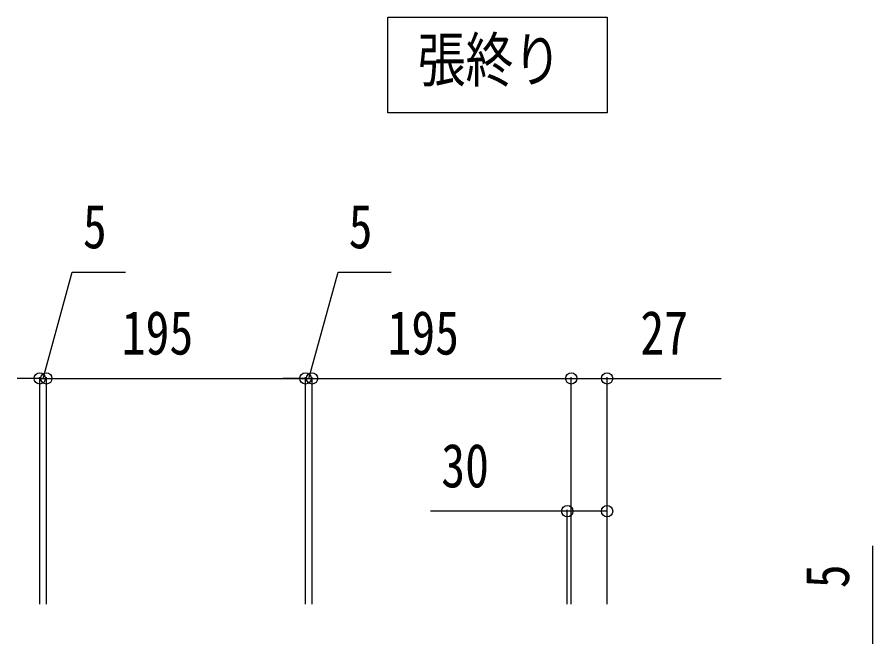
# Model space of a CAD drawing. Units: millimetres, scale not verified. Extents: x -4205 to 4205, y -2970 to 2970.
# Drawn here: x 200 to 844, y -564 to -96 of the extents above; entities that cross this region are included whole.
import ezdxf
from ezdxf.enums import TextEntityAlignment as Align

# ---------------------------------------------------------------- set-up
doc = ezdxf.new("R2010")
doc.units = ezdxf.units.MM
doc.header["$LTSCALE"] = 20
doc.layers.add('0-2_USER1', color=3, linetype='Continuous')
doc.layers.add('0-6_YKK_D', color=6, linetype='Continuous')
doc.styles.add('ＭＳ ゴシック', font='')
doc.styles.get('ＭＳ ゴシック').set_extended_font_data('MS Gothic')

msp = doc.modelspace()

# ---------------------------------------------------------------- linework, layer by layer
at = {"layer": '0-2_USER1'}
msp.add_lwpolyline([(479, -168.5), (479, -96.5), (644, -96.5), (644, -168.5)], close=True, dxfattribs=at)
at = {"layer": '0-6_YKK_D'}
for p, q in [((217, -368.5), (200, -368.5)), ((217, -538.5), (217, -367.5)), ((217, -368.5), (222, -368.5)), ((217, -368.5), (222, -368.5)), ((222, -538.5), (222, -367.5)), ((222, -538.5), (222, -367.5)), ((222, -368.5), (417, -368.5)), ((222, -368.5), (239, -368.5)), ((417, -368.5), (400, -368.5)), ((417, -538.5), (417, -367.5)), ((417, -538.5), (417, -367.5)), ((417, -368.5), (422, -368.5)), ((417, -368.5), (422, -368.5)), ((422, -538.5), (422, -367.5)), ((422, -538.5), (422, -367.5)), ((422, -368.5), (439, -368.5)), ((422, -368.5), (617, -368.5)), ((617, -538.5), (617, -367.5)), ((617, -538.5), (617, -367.5)), ((644, -538.5), (644, -367.5)), ((614, -538.5), (614, -467.5)), ((644, -538.5), (644, -467.5)), ((844, -568.5), (844, -494.5))]:
    msp.add_line(p, q, dxfattribs=at)
for points in [[(219.5, -368.5), (241.5, -288.5), (281.5, -288.5)], [(419.5, -368.5), (441.5, -288.5), (481.5, -288.5)], [(617, -368.5), (644, -368.5), (729.8, -368.5)], [(644, -468.5), (614, -468.5), (511.2, -468.5)]]:
    msp.add_lwpolyline(points, dxfattribs=at)
for centre in [(217, -368.5), (222, -368.5), (222, -368.5), (417, -368.5), (417, -368.5), (422, -368.5), (422, -368.5), (617, -368.5), (617, -368.5), (644, -368.5), (614, -468.5), (644, -468.5)]:
    msp.add_circle(centre, 4.25, dxfattribs=at)

# ---------------------------------------------------------------- texts
at = {"layer": '0-2_USER1', "style": 'ＭＳ ゴシック', "width": 0.8}
msp.add_text('張終り', height=32.99, dxfattribs=at).set_placement((501.5, -155), align=Align.BOTTOM_LEFT)
at = {"layer": '0-6_YKK_D', "style": 'ＭＳ ゴシック', "width": 0.8}
for s, p in [('5', (249.5, -280.5)), ('5', (449.5, -280.5)), ('195', (278.7, -360.5)), ('195', (478.7, -360.5)), ('27', (669, -360.5)), ('30', (519.2, -460.5))]:
    msp.add_text(s, height=32.99, dxfattribs=at).set_placement(p, align=Align.BOTTOM_LEFT)
msp.add_text('5', height=32.99, rotation=90, dxfattribs=at).set_placement((836, -526.5), align=Align.BOTTOM_LEFT)

doc.saveas('drawing.dxf')
